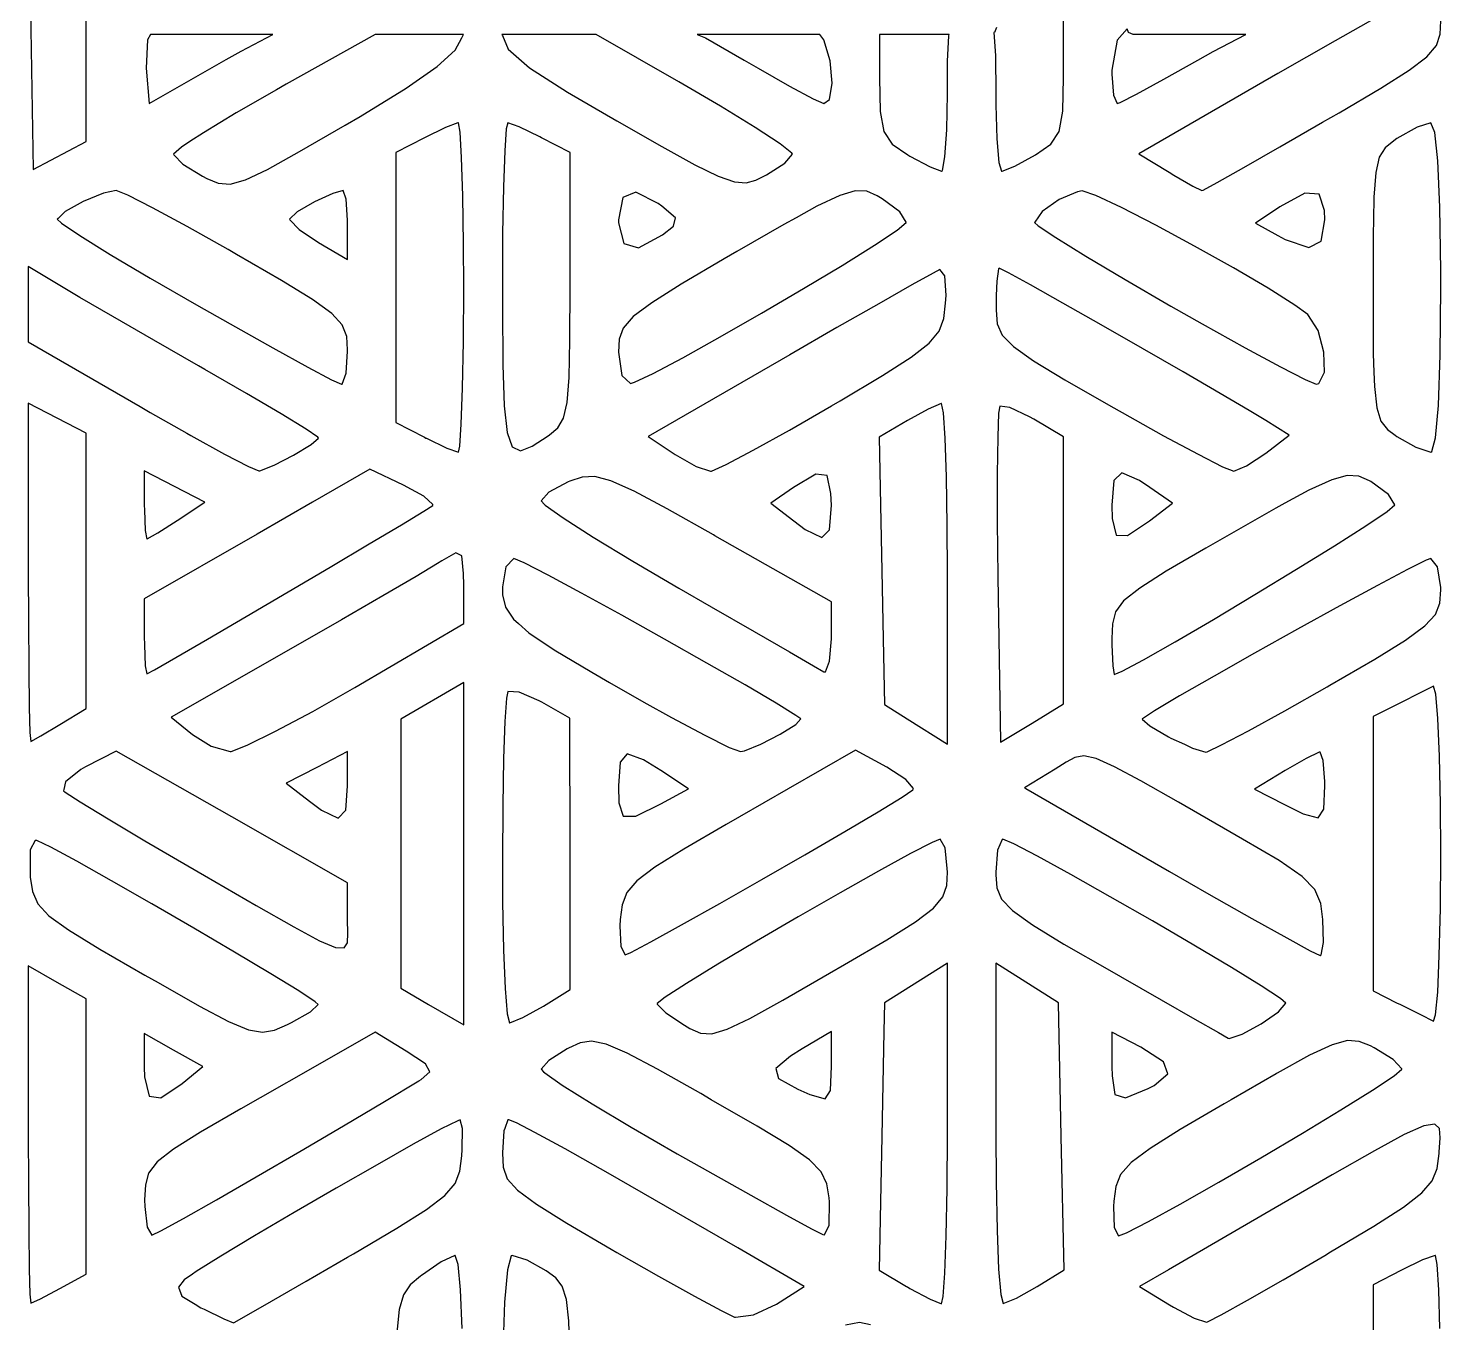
# Model space of a CAD drawing. Extents: x 19 to 403, y -177 to -75.
# Drawn here: x 165.23 to 177.72, y -131.05 to -119.61 of the extents above; entities that cross this region are included whole.
import ezdxf

# ---------------------------------------------------------------- set-up
doc = ezdxf.new("R2010")
doc.units = 0
doc.layers.add('BLACK', color=7, linetype='CONTINUOUS')

msp = doc.modelspace()

# ---------------------------------------------------------------- linework, layer by layer
at = {"layer": 'BLACK', "linetype": 'CONTINUOUS'}
for p, q in [((165.745, -120.61), (165.745, -118.163)), ((165.251, -119.442), (165.275, -120.857)), ((173.79, -119.602), (173.773, -119.644)), ((174.383, -120.042), (174.383, -119.504)), ((174.945, -119.614), (174.859, -119.714)), ((174.958, -119.644), (174.945, -119.614)), ((177.166, -119.503), (176.786, -119.718)), ((177.712, -119.66), (177.718, -119.541)), ((166.285, -119.711), (166.274, -119.961)), ((166.313, -119.662), (166.285, -119.711)), ((167.394, -119.662), (166.313, -119.662)), ((167.113, -119.809), (167.394, -119.662)), ((168.3, -119.662), (167.512, -120.103)), ((169.079, -119.662), (168.3, -119.662)), ((169.007, -119.802), (169.065, -119.692)), ((169.065, -119.692), (169.079, -119.662)), ((169.419, -119.662), (169.423, -119.671)), ((170.253, -119.662), (169.419, -119.662)), ((169.423, -119.671), (169.475, -119.792)), ((170.983, -120.081), (170.253, -119.662)), ((171.146, -119.662), (171.219, -119.694)), ((172.229, -119.662), (171.146, -119.662)), ((171.219, -119.694), (171.561, -119.889)), ((172.264, -119.71), (172.229, -119.662)), ((172.32, -119.896), (172.264, -119.71)), ((172.758, -119.662), (172.758, -120.045)), ((173.373, -119.662), (172.758, -119.662)), ((173.358, -119.9), (173.369, -119.674)), ((173.369, -119.674), (173.373, -119.662)), ((173.773, -119.644), (173.768, -119.646)), ((173.768, -119.646), (173.782, -119.849)), ((174.859, -119.714), (174.811, -119.979)), ((175, -119.662), (174.958, -119.644)), ((175.994, -119.662), (175, -119.662)), ((175.707, -119.812), (175.994, -119.662)), ((176.786, -119.718), (176.279, -120.008)), ((177.679, -119.76), (177.712, -119.66)), ((166.981, -119.884), (167.113, -119.809)), ((168.848, -119.946), (169.007, -119.802)), ((169.475, -119.792), (169.663, -119.959)), ((173.782, -119.849), (173.784, -120.188)), ((175.571, -119.889), (175.707, -119.812)), ((177.44, -119.979), (177.596, -119.86)), ((177.596, -119.86), (177.679, -119.76)), ((166.274, -119.961), (166.301, -120.272)), ((166.301, -120.272), (166.981, -119.884)), ((168.574, -120.137), (168.848, -119.946)), ((169.663, -119.959), (170, -120.174)), ((171.561, -119.889), (171.685, -119.962)), ((171.685, -119.962), (171.962, -120.121)), ((172.339, -120.093), (172.32, -119.896)), ((173.357, -120.188), (173.358, -119.9)), ((174.811, -119.979), (174.811, -120.014)), ((175.271, -120.059), (175.571, -119.889)), ((177.189, -120.137), (177.44, -119.979)), ((167.512, -120.103), (167.425, -120.151)), ((171.351, -120.297), (170.983, -120.081)), ((172.314, -120.237), (172.339, -120.093)), ((172.758, -120.045), (172.764, -120.343)), ((174.377, -120.341), (174.383, -120.042)), ((174.811, -120.014), (174.826, -120.199)), ((175.03, -120.191), (175.271, -120.059)), ((176.279, -120.008), (175.636, -120.38)), ((167.425, -120.151), (167.07, -120.356)), ((168.166, -120.387), (168.574, -120.137)), ((170, -120.174), (170.435, -120.426)), ((171.962, -120.121), (172.169, -120.231)), ((172.169, -120.231), (172.266, -120.273)), ((172.266, -120.273), (172.314, -120.237)), ((173.351, -120.506), (173.357, -120.188)), ((173.784, -120.188), (173.785, -120.285)), ((174.826, -120.199), (174.857, -120.274)), ((174.883, -120.265), (175.03, -120.191)), ((176.819, -120.354), (177.189, -120.137)), ((167.07, -120.356), (166.782, -120.531)), ((171.658, -120.485), (171.351, -120.297)), ((172.764, -120.343), (172.795, -120.521)), ((173.785, -120.285), (173.794, -120.584)), ((174.346, -120.52), (174.377, -120.341)), ((174.857, -120.274), (174.883, -120.265)), ((176.672, -120.439), (176.819, -120.354)), ((167.631, -120.698), (168.034, -120.464)), ((168.034, -120.464), (168.166, -120.387)), ((168.92, -120.486), (168.734, -120.575)), ((169.03, -120.445), (168.92, -120.486)), ((169.034, -120.445), (169.03, -120.445)), ((169.049, -120.526), (169.034, -120.445)), ((169.47, -120.445), (169.457, -120.496)), ((169.571, -120.48), (169.47, -120.445)), ((169.753, -120.567), (169.571, -120.48)), ((170.435, -120.426), (170.834, -120.654)), ((171.878, -120.629), (171.658, -120.485)), ((175.636, -120.38), (175.05, -120.719)), ((176.296, -120.656), (176.672, -120.439)), ((177.511, -120.483), (177.331, -120.583)), ((177.63, -120.445), (177.511, -120.483)), ((177.666, -120.529), (177.63, -120.445)), ((165.275, -120.857), (165.745, -120.61)), ((166.661, -120.61), (166.588, -120.658)), ((166.782, -120.531), (166.661, -120.61)), ((168.734, -120.575), (168.482, -120.706)), ((169.062, -120.75), (169.049, -120.526)), ((169.457, -120.496), (169.444, -120.692)), ((169.769, -120.575), (169.753, -120.567)), ((170.021, -120.706), (169.769, -120.575)), ((172.795, -120.521), (172.87, -120.632)), ((173.335, -120.745), (173.351, -120.506)), ((173.794, -120.584), (173.812, -120.794)), ((174.272, -120.631), (174.346, -120.52)), ((177.302, -120.602), (177.226, -120.664)), ((177.331, -120.583), (177.302, -120.602)), ((177.693, -120.779), (177.666, -120.529)), ((166.588, -120.658), (166.517, -120.721)), ((166.517, -120.721), (166.518, -120.727)), ((166.518, -120.727), (166.599, -120.81)), ((167.347, -120.856), (167.631, -120.698)), ((168.482, -120.706), (168.482, -123.092)), ((169.444, -120.692), (169.433, -121.01)), ((170.021, -121.89), (170.021, -120.706)), ((170.834, -120.654), (171.125, -120.814)), ((171.983, -120.711), (171.878, -120.629)), ((171.921, -120.799), (171.988, -120.72)), ((171.988, -120.72), (171.983, -120.711)), ((172.87, -120.632), (173.007, -120.726)), ((173.007, -120.726), (173.026, -120.737)), ((173.026, -120.737), (173.204, -120.833)), ((173.952, -120.826), (174.135, -120.726)), ((174.135, -120.726), (174.136, -120.725)), ((174.136, -120.725), (174.272, -120.631)), ((175.05, -120.719), (175.317, -120.881)), ((175.976, -120.838), (176.296, -120.656)), ((177.226, -120.664), (177.175, -120.748)), ((166.599, -120.81), (166.773, -120.916)), ((167.152, -120.948), (167.347, -120.856)), ((169.073, -121.09), (169.062, -120.75)), ((171.125, -120.814), (171.332, -120.914)), ((171.758, -120.904), (171.921, -120.799)), ((173.204, -120.833), (173.306, -120.872)), ((173.313, -120.866), (173.335, -120.745)), ((173.812, -120.794), (173.835, -120.872)), ((173.84, -120.872), (173.952, -120.826)), ((175.741, -120.971), (175.976, -120.838)), ((177.175, -120.748), (177.144, -120.883)), ((177.711, -121.188), (177.693, -120.779)), ((166.773, -120.916), (166.81, -120.935)), ((166.81, -120.935), (166.912, -120.977)), ((166.912, -120.977), (167.016, -120.985)), ((167.016, -120.985), (167.152, -120.948)), ((171.332, -120.914), (171.476, -120.964)), ((171.476, -120.964), (171.579, -120.973)), ((171.579, -120.973), (171.664, -120.951)), ((171.664, -120.951), (171.753, -120.907)), ((171.753, -120.907), (171.758, -120.904)), ((173.306, -120.872), (173.313, -120.866)), ((173.835, -120.872), (173.84, -120.872)), ((175.317, -120.881), (175.358, -120.906)), ((175.358, -120.906), (175.526, -121.004)), ((175.617, -121.038), (175.741, -120.971)), ((177.144, -120.883), (177.127, -121.1)), ((165.898, -121.066), (165.718, -121.138)), ((166.009, -121.043), (165.898, -121.066)), ((166.111, -121.084), (166.009, -121.043)), ((166.33, -121.195), (166.111, -121.084)), ((167.925, -121.067), (167.761, -121.143)), ((168.016, -121.043), (167.925, -121.067)), ((168.041, -121.119), (168.016, -121.043)), ((169.079, -121.517), (169.073, -121.09)), ((169.433, -121.01), (169.425, -121.422)), ((170.487, -121.103), (170.449, -121.3)), ((170.603, -121.055), (170.487, -121.103)), ((170.801, -121.156), (170.603, -121.055)), ((172.405, -121.085), (172.204, -121.181)), ((172.543, -121.044), (172.405, -121.085)), ((172.644, -121.048), (172.543, -121.044)), ((172.736, -121.088), (172.644, -121.048)), ((172.78, -121.114), (172.736, -121.088)), ((172.936, -121.229), (172.78, -121.114)), ((174.508, -121.052), (174.346, -121.121)), ((174.549, -121.046), (174.508, -121.052)), ((174.668, -121.086), (174.549, -121.046)), ((174.897, -121.193), (174.668, -121.086)), ((175.526, -121.004), (175.605, -121.043)), ((175.605, -121.043), (175.617, -121.038)), ((176.518, -121.066), (176.297, -121.186)), ((176.642, -121.074), (176.518, -121.066)), ((176.689, -121.217), (176.642, -121.074)), ((177.127, -121.1), (177.123, -121.3)), ((165.558, -121.227), (165.496, -121.289)), ((165.718, -121.138), (165.558, -121.227)), ((166.636, -121.36), (166.33, -121.195)), ((167.608, -121.231), (167.541, -121.295)), ((167.761, -121.143), (167.608, -121.231)), ((168.054, -121.305), (168.041, -121.119)), ((170.834, -121.18), (170.801, -121.156)), ((170.952, -121.283), (170.834, -121.18)), ((172.204, -121.181), (172.019, -121.283)), ((172.993, -121.321), (172.936, -121.229)), ((174.194, -121.228), (174.129, -121.321)), ((174.346, -121.121), (174.194, -121.228)), ((175.2, -121.349), (174.897, -121.193)), ((176.297, -121.186), (176.079, -121.329)), ((176.692, -121.3), (176.689, -121.217)), ((177.718, -121.75), (177.711, -121.188)), ((165.496, -121.289), (165.489, -121.296)), ((165.489, -121.296), (165.526, -121.33)), ((165.526, -121.33), (165.688, -121.439)), ((166.999, -121.564), (166.636, -121.36)), ((167.541, -121.295), (167.543, -121.302)), ((167.543, -121.302), (167.627, -121.385)), ((168.054, -121.348), (168.054, -121.305)), ((168.054, -121.652), (168.054, -121.348)), ((170.449, -121.3), (170.449, -121.326)), ((170.449, -121.326), (170.497, -121.511)), ((170.839, -121.434), (170.935, -121.357)), ((170.935, -121.357), (170.952, -121.283)), ((171.91, -121.343), (171.497, -121.582)), ((172.019, -121.283), (171.91, -121.343)), ((172.913, -121.393), (172.992, -121.325)), ((172.992, -121.325), (172.993, -121.321)), ((174.129, -121.321), (174.127, -121.324)), ((174.127, -121.324), (174.159, -121.354)), ((174.159, -121.354), (174.316, -121.458)), ((175.542, -121.533), (175.2, -121.349)), ((176.079, -121.329), (176.279, -121.44)), ((176.66, -121.49), (176.692, -121.3)), ((177.123, -121.3), (177.121, -121.429)), ((165.688, -121.439), (165.957, -121.606)), ((167.627, -121.385), (167.798, -121.5)), ((169.425, -121.422), (169.423, -121.899)), ((170.627, -121.547), (170.839, -121.434)), ((172.714, -121.524), (172.913, -121.393)), ((174.316, -121.458), (174.581, -121.622)), ((176.279, -121.44), (176.344, -121.475)), ((176.344, -121.475), (176.551, -121.546)), ((177.121, -121.429), (177.12, -121.899)), ((165.957, -121.606), (166.309, -121.815)), ((167.074, -121.607), (166.999, -121.564)), ((167.472, -121.837), (167.074, -121.607)), ((167.798, -121.5), (168.054, -121.652)), ((169.081, -121.899), (169.079, -121.517)), ((170.497, -121.511), (170.627, -121.547)), ((171.497, -121.582), (171.385, -121.646)), ((172.428, -121.703), (172.714, -121.524)), ((175.885, -121.725), (175.542, -121.533)), ((176.551, -121.546), (176.66, -121.49)), ((165.51, -121.882), (165.232, -121.714)), ((165.232, -121.714), (165.232, -122.379)), ((171.385, -121.646), (171.004, -121.87)), ((172.084, -121.909), (172.428, -121.703)), ((173.81, -121.733), (173.793, -121.842)), ((173.816, -121.728), (173.81, -121.733)), ((173.896, -121.768), (173.816, -121.728)), ((174.581, -121.622), (174.928, -121.828)), ((176.193, -121.906), (175.885, -121.725)), ((166.309, -121.815), (166.718, -122.052)), ((167.744, -122.004), (167.472, -121.837)), ((173.232, -121.771), (173.042, -121.876)), ((173.291, -121.74), (173.232, -121.771)), ((173.334, -121.795), (173.291, -121.74)), ((173.345, -121.968), (173.334, -121.795)), ((173.793, -121.842), (173.789, -121.968)), ((174.093, -121.876), (173.896, -121.768)), ((174.928, -121.828), (175.333, -122.063)), ((177.718, -121.899), (177.718, -121.75)), ((165.689, -121.987), (165.51, -121.882)), ((165.979, -122.155), (165.689, -121.987)), ((169.078, -122.376), (169.081, -121.899)), ((169.423, -121.899), (169.423, -122.07)), ((170.02, -122.363), (170.021, -121.89)), ((170.972, -121.89), (170.743, -122.034)), ((171.004, -121.87), (170.972, -121.89)), ((171.714, -122.126), (172.084, -121.909)), ((173.042, -121.876), (172.75, -122.042)), ((173.341, -122.038), (173.345, -121.968)), ((173.789, -121.968), (173.787, -122.048)), ((174.377, -122.036), (174.093, -121.876)), ((176.429, -122.055), (176.193, -121.906)), ((177.12, -121.899), (177.12, -122.061)), ((177.713, -122.495), (177.718, -121.899)), ((166.718, -122.052), (167.016, -122.221)), ((167.915, -122.128), (167.744, -122.004)), ((169.423, -122.07), (169.426, -122.581)), ((170.743, -122.034), (170.58, -122.156)), ((172.75, -122.042), (172.381, -122.252)), ((173.325, -122.174), (173.341, -122.038)), ((173.787, -122.048), (173.787, -122.1)), ((173.787, -122.1), (173.798, -122.219)), ((174.717, -122.229), (174.377, -122.036)), ((175.333, -122.063), (175.608, -122.22)), ((176.542, -122.138), (176.429, -122.055)), ((177.12, -122.061), (177.122, -122.484)), ((166.341, -122.364), (165.979, -122.155)), ((167.016, -122.221), (167.394, -122.433)), ((168.008, -122.23), (167.915, -122.128)), ((168.047, -122.331), (168.008, -122.23)), ((170.58, -122.156), (170.492, -122.257)), ((171.349, -122.335), (171.714, -122.126)), ((173.285, -122.284), (173.325, -122.174)), ((173.798, -122.219), (173.842, -122.319)), ((175.082, -122.438), (174.717, -122.229)), ((175.608, -122.22), (175.989, -122.432)), ((176.633, -122.278), (176.542, -122.138)), ((168.054, -122.451), (168.047, -122.331)), ((170.456, -122.356), (170.449, -122.471)), ((170.492, -122.257), (170.456, -122.356)), ((171.019, -122.519), (171.349, -122.335)), ((172.381, -122.252), (171.963, -122.493)), ((173.197, -122.39), (173.285, -122.284)), ((173.842, -122.319), (173.94, -122.421)), ((176.685, -122.469), (176.633, -122.278)), ((165.232, -122.379), (166.222, -122.951)), ((166.738, -122.591), (166.341, -122.364)), ((167.394, -122.433), (167.702, -122.602)), ((168.041, -122.657), (168.054, -122.462)), ((168.054, -122.462), (168.054, -122.451)), ((169.071, -122.787), (169.078, -122.376)), ((170.013, -122.695), (170.02, -122.363)), ((170.449, -122.471), (170.478, -122.675)), ((173.038, -122.514), (173.197, -122.39)), ((173.94, -122.421), (174.117, -122.546)), ((175.442, -122.645), (175.082, -122.438)), ((175.989, -122.432), (176.301, -122.601)), ((176.689, -122.647), (176.685, -122.469)), ((177.122, -122.484), (177.127, -122.647)), ((166.793, -122.623), (166.738, -122.591)), ((167.702, -122.602), (167.913, -122.714)), ((169.426, -122.581), (169.438, -122.945)), ((171.963, -122.493), (170.711, -123.216)), ((170.756, -122.658), (171.019, -122.519)), ((172.783, -122.676), (173.038, -122.514)), ((174.117, -122.546), (174.396, -122.714)), ((176.301, -122.601), (176.519, -122.713)), ((177.698, -122.94), (177.713, -122.495)), ((167.161, -122.835), (166.793, -122.623)), ((167.913, -122.714), (168.001, -122.754)), ((168.007, -122.752), (168.041, -122.657)), ((169.996, -122.915), (170.013, -122.695)), ((170.478, -122.675), (170.556, -122.746)), ((170.556, -122.746), (170.59, -122.736)), ((170.59, -122.736), (170.756, -122.658)), ((172.408, -122.899), (172.783, -122.676)), ((174.396, -122.714), (174.801, -122.946)), ((175.767, -122.834), (175.442, -122.645)), ((176.519, -122.713), (176.616, -122.754)), ((176.64, -122.748), (176.689, -122.647)), ((177.127, -122.647), (177.131, -122.775)), ((167.468, -123.016), (167.161, -122.835)), ((168.001, -122.754), (168.007, -122.752)), ((169.06, -123.105), (169.071, -122.787)), ((176.025, -122.986), (175.767, -122.834)), ((176.616, -122.754), (176.64, -122.748)), ((177.131, -122.775), (177.152, -122.963)), ((165.232, -122.921), (165.232, -124.419)), ((165.489, -123.053), (165.232, -122.921)), ((166.222, -122.951), (166.309, -123.002)), ((169.438, -122.945), (169.464, -123.181)), ((169.964, -123.053), (169.996, -122.915)), ((171.96, -123.158), (172.331, -122.945)), ((172.331, -122.945), (172.408, -122.899)), ((173.188, -122.973), (173.004, -123.073)), ((173.301, -122.925), (173.188, -122.973)), ((173.306, -122.925), (173.301, -122.925)), ((173.322, -123.006), (173.306, -122.925)), ((173.819, -122.947), (173.81, -123.01)), ((173.91, -122.96), (173.819, -122.947)), ((174.084, -123.043), (173.91, -122.96)), ((174.801, -122.946), (174.903, -123.004)), ((176.171, -123.074), (176.025, -122.986)), ((177.152, -122.963), (177.189, -123.08)), ((177.673, -123.226), (177.698, -122.94)), ((165.745, -123.186), (165.489, -123.053)), ((166.309, -123.002), (166.634, -123.186)), ((167.688, -123.151), (167.468, -123.016)), ((168.482, -123.092), (168.734, -123.222)), ((169.046, -123.301), (169.06, -123.105)), ((169.914, -123.138), (169.964, -123.053)), ((173.004, -123.073), (172.754, -123.221)), ((173.337, -123.231), (173.322, -123.006)), ((173.81, -123.01), (173.802, -123.219)), ((174.121, -123.063), (174.084, -123.043)), ((174.383, -123.218), (174.121, -123.063)), ((174.903, -123.004), (175.268, -123.208)), ((176.377, -123.203), (176.171, -123.074)), ((177.189, -123.08), (177.247, -123.153)), ((165.745, -124.402), (165.745, -123.186)), ((166.634, -123.186), (166.669, -123.206)), ((166.669, -123.206), (166.968, -123.371)), ((167.793, -123.222), (167.688, -123.151)), ((167.732, -123.287), (167.798, -123.229)), ((167.798, -123.229), (167.793, -123.222)), ((168.734, -123.222), (168.747, -123.229)), ((168.747, -123.229), (168.751, -123.231)), ((168.751, -123.231), (168.933, -123.317)), ((169.464, -123.181), (169.51, -123.306)), ((169.687, -123.302), (169.829, -123.209)), ((169.829, -123.209), (169.841, -123.201)), ((169.841, -123.201), (169.914, -123.138)), ((170.711, -123.216), (170.943, -123.369)), ((171.641, -123.337), (171.96, -123.158)), ((172.754, -123.221), (172.766, -123.823)), ((173.348, -123.572), (173.337, -123.231)), ((173.802, -123.219), (173.798, -123.549)), ((174.383, -125.579), (174.383, -123.218)), ((175.268, -123.208), (175.574, -123.372)), ((176.171, -123.362), (176.377, -123.203)), ((177.247, -123.153), (177.315, -123.203)), ((177.315, -123.203), (177.331, -123.214)), ((177.331, -123.214), (177.499, -123.309)), ((177.639, -123.348), (177.673, -123.226)), ((167.578, -123.38), (167.732, -123.287)), ((168.933, -123.317), (169.034, -123.353)), ((169.034, -123.353), (169.046, -123.301)), ((169.51, -123.306), (169.583, -123.341)), ((169.583, -123.341), (169.687, -123.302)), ((171.401, -123.463), (171.641, -123.337)), ((177.499, -123.309), (177.63, -123.353)), ((177.63, -123.353), (177.639, -123.348)), ((166.968, -123.371), (167.178, -123.481)), ((167.178, -123.481), (167.27, -123.52)), ((167.28, -123.519), (167.405, -123.47)), ((167.405, -123.47), (167.578, -123.38)), ((170.943, -123.369), (170.95, -123.374)), ((170.95, -123.374), (171.136, -123.479)), ((171.136, -123.479), (171.262, -123.523)), ((171.272, -123.521), (171.401, -123.463)), ((175.574, -123.372), (175.79, -123.482)), ((175.79, -123.482), (175.889, -123.522)), ((175.889, -123.522), (176.001, -123.475)), ((176.001, -123.475), (176.171, -123.362)), ((166.258, -123.519), (166.258, -123.821)), ((166.526, -123.658), (166.258, -123.519)), ((167.27, -123.52), (167.28, -123.519)), ((168.252, -123.505), (167.745, -123.796)), ((168.549, -123.646), (168.252, -123.505)), ((170.018, -123.611), (170.006, -123.616)), ((170.128, -123.574), (170.018, -123.611)), ((170.24, -123.569), (170.128, -123.574)), ((170.383, -123.607), (170.24, -123.569)), ((170.587, -123.698), (170.383, -123.607)), ((171.262, -123.523), (171.272, -123.521)), ((172.193, -123.547), (171.996, -123.665)), ((172.293, -123.561), (172.193, -123.547)), ((172.328, -123.719), (172.293, -123.561)), ((173.355, -124.002), (173.348, -123.572)), ((173.798, -123.549), (173.798, -123.969)), ((174.828, -123.604), (174.811, -123.823)), ((174.899, -123.536), (174.828, -123.604)), ((175.055, -123.604), (174.899, -123.536)), ((175.145, -123.665), (175.055, -123.604)), ((176.755, -123.598), (176.553, -123.691)), ((176.892, -123.559), (176.755, -123.598)), ((176.994, -123.566), (176.892, -123.559)), ((177.087, -123.607), (176.994, -123.566)), ((177.099, -123.614), (177.087, -123.607)), ((166.794, -123.796), (166.526, -123.658)), ((168.728, -123.744), (168.549, -123.646)), ((169.835, -123.707), (169.765, -123.784)), ((170.006, -123.616), (169.835, -123.707)), ((170.879, -123.854), (170.587, -123.698)), ((171.996, -123.665), (171.795, -123.805)), ((172.331, -123.823), (172.328, -123.719)), ((175.346, -123.805), (175.145, -123.665)), ((176.553, -123.691), (176.341, -123.805)), ((177.255, -123.728), (177.099, -123.614)), ((177.313, -123.819), (177.255, -123.728)), ((166.258, -123.821), (166.259, -123.862)), ((166.548, -123.959), (166.794, -123.796)), ((167.745, -123.796), (167.255, -124.077)), ((168.809, -123.815), (168.728, -123.744)), ((168.728, -123.876), (168.807, -123.826)), ((168.807, -123.826), (168.809, -123.815)), ((169.765, -123.784), (169.794, -123.815)), ((169.794, -123.815), (169.8, -123.821)), ((169.8, -123.821), (169.96, -123.934)), ((171.289, -124.085), (170.879, -123.854)), ((171.795, -123.805), (171.999, -123.962)), ((172.314, -124.04), (172.331, -123.823)), ((172.766, -123.823), (172.777, -124.402)), ((174.811, -123.823), (174.813, -123.94)), ((175.142, -123.962), (175.346, -123.805)), ((176.26, -123.85), (175.847, -124.084)), ((176.341, -123.805), (176.26, -123.85)), ((177.244, -123.877), (177.313, -123.819)), ((166.259, -123.862), (166.266, -124.047)), ((166.377, -124.068), (166.548, -123.959)), ((168.531, -123.995), (168.728, -123.876)), ((169.96, -123.934), (170.227, -124.104)), ((171.999, -123.962), (172.099, -124.036)), ((173.798, -123.969), (173.804, -124.452)), ((174.813, -123.94), (174.849, -124.088)), ((174.949, -124.091), (175.142, -123.962)), ((177.055, -124.004), (177.244, -123.877)), ((167.255, -124.077), (166.258, -124.65)), ((166.266, -124.047), (166.28, -124.122)), ((166.284, -124.121), (166.377, -124.068)), ((168.245, -124.165), (168.531, -123.995)), ((170.227, -124.104), (170.576, -124.317)), ((171.301, -124.092), (171.289, -124.085)), ((172.331, -124.677), (171.301, -124.092)), ((172.099, -124.036), (172.247, -124.107)), ((172.247, -124.107), (172.314, -124.04)), ((173.357, -124.43), (173.355, -124.002)), ((174.849, -124.088), (174.949, -124.091)), ((175.847, -124.084), (175.641, -124.203)), ((176.778, -124.18), (177.055, -124.004)), ((166.28, -124.122), (166.284, -124.121)), ((167.901, -124.369), (168.245, -124.165)), ((175.641, -124.203), (175.291, -124.406)), ((176.442, -124.389), (176.778, -124.18)), ((168.85, -124.338), (168.66, -124.452)), ((168.888, -124.314), (168.85, -124.338)), ((169.011, -124.244), (168.888, -124.314)), ((169.066, -124.27), (169.011, -124.244)), ((169.08, -124.425), (169.066, -124.27)), ((169.523, -124.293), (169.453, -124.367)), ((169.616, -124.333), (169.523, -124.293)), ((169.827, -124.442), (169.616, -124.333)), ((170.576, -124.317), (170.984, -124.556)), ((177.59, -124.308), (177.425, -124.391)), ((177.629, -124.293), (177.59, -124.308)), ((177.69, -124.368), (177.629, -124.293)), ((165.232, -124.419), (165.233, -124.842)), ((165.745, -125.619), (165.745, -124.402)), ((167.529, -124.589), (167.901, -124.369)), ((168.66, -124.452), (168.366, -124.624)), ((169.081, -124.529), (169.08, -124.425)), ((169.453, -124.367), (169.423, -124.544)), ((170.124, -124.601), (169.827, -124.442)), ((172.777, -124.402), (172.789, -125.004)), ((173.357, -125.935), (173.357, -124.43)), ((173.804, -124.452), (173.827, -125.917)), ((175.291, -124.406), (175.057, -124.555)), ((176.075, -124.611), (176.442, -124.389)), ((177.425, -124.391), (177.16, -124.532)), ((177.718, -124.55), (177.69, -124.368)), ((167.157, -124.807), (167.529, -124.589)), ((169.081, -124.869), (169.081, -124.529)), ((169.423, -124.544), (169.425, -124.614)), ((170.478, -124.795), (170.124, -124.601)), ((170.984, -124.556), (171.27, -124.721)), ((175.057, -124.555), (174.915, -124.668)), ((177.16, -124.532), (176.826, -124.713)), ((177.71, -124.688), (177.718, -124.571)), ((177.718, -124.571), (177.718, -124.55)), ((166.258, -124.65), (166.258, -124.985)), ((168.366, -124.624), (168, -124.835)), ((169.425, -124.614), (169.451, -124.724)), ((169.451, -124.724), (169.521, -124.83)), ((171.27, -124.721), (171.65, -124.939)), ((172.331, -125.004), (172.331, -124.677)), ((174.915, -124.668), (174.842, -124.766)), ((175.708, -124.831), (176.075, -124.611)), ((176.826, -124.713), (176.453, -124.918)), ((177.671, -124.787), (177.71, -124.688)), ((165.233, -124.842), (165.236, -125.271)), ((166.817, -125.006), (167.157, -124.807)), ((168, -124.835), (167.595, -125.067)), ((169.521, -124.83), (169.566, -124.869)), ((170.857, -125.006), (170.478, -124.795)), ((174.842, -124.766), (174.815, -124.87)), ((175.37, -125.029), (175.708, -124.831)), ((177.578, -124.889), (177.671, -124.787)), ((168.119, -125.432), (169.081, -124.869)), ((169.566, -124.869), (169.658, -124.95)), ((169.658, -124.95), (169.881, -125.1)), ((171.65, -124.939), (171.96, -125.118)), ((174.815, -124.87), (174.811, -124.999)), ((176.453, -124.918), (176.073, -125.13)), ((177.407, -125.014), (177.578, -124.889)), ((166.258, -124.985), (166.259, -125.056)), ((166.259, -125.056), (166.266, -125.242)), ((167.595, -125.067), (166.494, -125.694)), ((166.537, -125.168), (166.817, -125.006)), ((169.881, -125.1), (170.213, -125.299)), ((171.231, -125.217), (170.857, -125.006)), ((172.316, -125.202), (172.331, -125.004)), ((172.789, -125.004), (172.801, -125.583)), ((174.811, -124.999), (174.811, -125.057)), ((174.811, -125.057), (174.818, -125.243)), ((175.091, -125.188), (175.37, -125.029)), ((177.134, -125.182), (177.407, -125.014)), ((166.348, -125.276), (166.537, -125.168)), ((171.57, -125.411), (171.231, -125.217)), ((171.96, -125.118), (172.174, -125.241)), ((172.28, -125.294), (172.316, -125.202)), ((174.901, -125.289), (175.091, -125.188)), ((176.073, -125.13), (175.715, -125.333)), ((176.737, -125.413), (177.134, -125.182)), ((165.236, -125.271), (165.241, -125.61)), ((166.266, -125.242), (166.28, -125.313)), ((166.28, -125.313), (166.348, -125.276)), ((170.213, -125.299), (170.371, -125.389)), ((172.174, -125.241), (172.266, -125.294)), ((172.266, -125.294), (172.28, -125.294)), ((174.818, -125.243), (174.832, -125.318)), ((174.832, -125.318), (174.901, -125.289)), ((175.715, -125.333), (175.41, -125.508)), ((167.747, -125.644), (168.119, -125.432)), ((169.081, -125.389), (168.525, -125.714)), ((169.081, -128.414), (169.081, -125.389)), ((169.472, -125.47), (169.46, -125.529)), ((169.571, -125.474), (169.472, -125.47)), ((169.749, -125.55), (169.571, -125.474)), ((170.371, -125.389), (170.673, -125.562)), ((171.842, -125.571), (171.57, -125.411)), ((176.34, -125.638), (176.713, -125.426)), ((176.713, -125.426), (176.737, -125.413)), ((177.542, -125.478), (177.355, -125.571)), ((177.654, -125.422), (177.542, -125.478)), ((177.675, -125.493), (177.654, -125.422)), ((169.46, -125.529), (169.445, -125.735)), ((169.771, -125.563), (169.749, -125.55)), ((170.02, -125.704), (169.771, -125.563)), ((170.673, -125.562), (170.918, -125.698)), ((172.018, -125.68), (171.842, -125.571)), ((172.801, -125.583), (173.001, -125.71)), ((174.105, -125.748), (174.383, -125.579)), ((175.29, -125.579), (175.188, -125.639)), ((175.41, -125.508), (175.29, -125.579)), ((177.355, -125.571), (177.12, -125.689)), ((177.693, -125.708), (177.675, -125.493)), ((165.241, -125.61), (165.247, -125.832)), ((165.51, -125.761), (165.745, -125.619)), ((166.494, -125.694), (166.685, -125.849)), ((167.419, -125.82), (167.747, -125.644)), ((168.525, -125.714), (168.525, -128.089)), ((170.021, -126.903), (170.02, -125.704)), ((170.918, -125.698), (171.212, -125.855)), ((172.017, -125.76), (172.06, -125.71)), ((172.06, -125.71), (172.018, -125.68)), ((173.001, -125.71), (173.357, -125.935)), ((175.081, -125.71), (175.079, -125.714)), ((175.079, -125.714), (175.146, -125.773)), ((175.188, -125.639), (175.081, -125.71)), ((176.019, -125.815), (176.34, -125.638)), ((177.12, -125.689), (177.12, -128.114)), ((177.707, -126.041), (177.693, -125.708)), ((165.247, -125.832), (165.254, -125.91)), ((165.342, -125.861), (165.51, -125.761)), ((166.685, -125.849), (166.849, -125.952)), ((167.168, -125.944), (167.419, -125.82)), ((169.445, -125.735), (169.433, -126.062)), ((171.212, -125.855), (171.427, -125.962)), ((171.708, -125.935), (171.879, -125.846)), ((171.879, -125.846), (172.017, -125.76)), ((173.827, -125.917), (174.105, -125.748)), ((175.146, -125.773), (175.312, -125.869)), ((175.78, -125.941), (176.019, -125.815)), ((165.254, -125.91), (165.255, -125.91)), ((165.255, -125.91), (165.342, -125.861)), ((166.849, -125.952), (167.016, -125.999)), ((167.026, -125.998), (167.168, -125.944)), ((171.427, -125.962), (171.528, -126)), ((171.564, -125.993), (171.708, -125.935)), ((175.312, -125.869), (175.332, -125.88)), ((175.332, -125.88), (175.453, -125.935)), ((175.453, -125.935), (175.524, -125.968)), ((175.524, -125.968), (175.64, -126.004)), ((175.652, -126.001), (175.78, -125.941)), ((166.009, -125.996), (165.739, -126.135)), ((167.031, -126.577), (166.009, -125.996)), ((167.016, -125.999), (167.026, -125.998)), ((168.054, -125.999), (167.783, -126.14)), ((168.054, -126.301), (168.054, -125.999)), ((169.433, -126.062), (169.426, -126.48)), ((170.463, -126.093), (170.449, -126.303)), ((170.526, -126.019), (170.463, -126.093)), ((170.67, -126.071), (170.526, -126.019)), ((170.823, -126.167), (170.67, -126.071)), ((171.528, -126), (171.564, -125.993)), ((172.544, -125.988), (171.95, -126.329)), ((172.823, -126.138), (172.544, -125.988)), ((174.407, -126.093), (174.311, -126.154)), ((174.483, -126.051), (174.407, -126.093)), ((174.564, -126.038), (174.483, -126.051)), ((174.673, -126.062), (174.564, -126.038)), ((174.833, -126.133), (174.673, -126.062)), ((175.64, -126.004), (175.652, -126.001)), ((176.528, -126.06), (176.342, -126.167)), ((176.642, -126.006), (176.528, -126.06)), ((176.651, -126.004), (176.642, -126.006)), ((176.678, -126.079), (176.651, -126.004)), ((176.692, -126.264), (176.678, -126.079)), ((177.716, -126.466), (177.707, -126.041)), ((165.697, -126.159), (165.56, -126.266)), ((165.739, -126.135), (165.697, -126.159)), ((167.783, -126.14), (167.512, -126.28)), ((171.069, -126.329), (170.823, -126.167)), ((172.99, -126.246), (172.823, -126.138)), ((174.311, -126.154), (174.039, -126.32)), ((175.068, -126.258), (174.833, -126.133)), ((176.342, -126.167), (176.073, -126.331)), ((165.546, -126.334), (165.543, -126.345)), ((165.543, -126.345), (165.557, -126.357)), ((165.56, -126.266), (165.546, -126.334)), ((165.557, -126.357), (165.692, -126.444)), ((167.512, -126.28), (167.719, -126.439)), ((168.039, -126.518), (168.054, -126.301)), ((170.449, -126.303), (170.453, -126.451)), ((170.823, -126.462), (171.069, -126.329)), ((171.95, -126.329), (171.518, -126.577)), ((172.957, -126.402), (173.052, -126.337)), ((173.056, -126.326), (172.99, -126.246)), ((173.052, -126.337), (173.056, -126.326)), ((174.039, -126.32), (174.05, -126.326)), ((174.05, -126.326), (175.321, -127.06)), ((175.4, -126.447), (175.068, -126.258)), ((176.073, -126.331), (176.336, -126.467)), ((176.684, -126.509), (176.692, -126.303)), ((176.692, -126.303), (176.692, -126.264)), ((165.692, -126.444), (165.938, -126.594)), ((167.719, -126.439), (167.825, -126.517)), ((169.426, -126.48), (169.423, -126.959)), ((170.453, -126.451), (170.492, -126.571)), ((170.603, -126.57), (170.823, -126.462)), ((172.746, -126.531), (172.957, -126.402)), ((175.854, -126.709), (175.4, -126.447)), ((176.336, -126.467), (176.502, -126.55)), ((177.718, -126.902), (177.716, -126.466)), ((165.938, -126.594), (166.264, -126.788)), ((168.053, -127.158), (167.031, -126.577)), ((167.825, -126.517), (167.972, -126.587)), ((167.972, -126.587), (168.039, -126.518)), ((170.492, -126.571), (170.603, -126.57)), ((171.518, -126.577), (171.402, -126.644)), ((172.449, -126.707), (172.746, -126.531)), ((176.502, -126.55), (176.635, -126.586)), ((176.635, -126.586), (176.684, -126.509)), ((171.402, -126.644), (171.027, -126.862)), ((172.096, -126.912), (172.449, -126.707)), ((175.965, -126.773), (175.854, -126.709)), ((165.294, -126.784), (165.25, -126.869)), ((165.308, -126.786), (165.294, -126.784)), ((165.431, -126.845), (165.308, -126.786)), ((165.661, -126.969), (165.431, -126.845)), ((166.264, -126.788), (166.643, -127.009)), ((173.223, -126.802), (173.03, -126.901)), ((173.294, -126.773), (173.223, -126.802)), ((173.336, -126.849), (173.294, -126.773)), ((173.356, -127.033), (173.336, -126.849)), ((173.84, -126.775), (173.8, -126.871)), ((173.847, -126.773), (173.84, -126.775)), ((173.944, -126.814), (173.847, -126.773)), ((174.154, -126.924), (173.944, -126.814)), ((176.289, -126.963), (175.965, -126.773)), ((165.25, -126.869), (165.248, -127.025)), ((165.968, -127.141), (165.661, -126.969)), ((169.423, -126.959), (169.425, -127.328)), ((170.021, -128.102), (170.021, -126.903)), ((171.027, -126.862), (170.771, -127.021)), ((171.718, -127.129), (172.096, -126.912)), ((173.03, -126.901), (172.749, -127.055)), ((173.8, -126.871), (173.784, -127.065)), ((174.449, -127.085), (174.154, -126.924)), ((176.492, -127.102), (176.289, -126.963)), ((177.715, -127.386), (177.718, -126.902)), ((165.248, -127.025), (165.248, -127.082)), ((165.248, -127.082), (165.25, -127.108)), ((166.643, -127.009), (166.791, -127.095)), ((166.791, -127.095), (167.248, -127.36)), ((170.771, -127.021), (170.611, -127.143)), ((172.749, -127.055), (172.408, -127.247)), ((173.351, -127.184), (173.357, -127.065)), ((173.357, -127.065), (173.356, -127.033)), ((173.784, -127.065), (173.784, -127.066)), ((173.784, -127.066), (173.784, -127.088)), ((173.784, -127.088), (173.794, -127.204)), ((174.797, -127.282), (174.449, -127.085)), ((175.321, -127.06), (175.668, -127.259)), ((176.605, -127.218), (176.492, -127.102)), ((165.25, -127.108), (165.269, -127.237)), ((166.323, -127.344), (165.968, -127.141)), ((168.054, -127.482), (168.053, -127.158)), ((170.611, -127.143), (170.523, -127.246)), ((171.345, -127.342), (171.718, -127.129)), ((173.317, -127.284), (173.351, -127.184)), ((173.794, -127.204), (173.835, -127.303)), ((176.657, -127.341), (176.605, -127.218)), ((165.269, -127.237), (165.316, -127.344)), ((165.316, -127.344), (165.414, -127.45)), ((166.695, -127.56), (166.323, -127.344)), ((169.425, -127.328), (169.434, -127.754)), ((170.482, -127.353), (170.465, -127.482)), ((170.523, -127.246), (170.482, -127.353)), ((171.007, -127.531), (171.345, -127.342)), ((172.408, -127.247), (172.038, -127.46)), ((173.233, -127.384), (173.317, -127.284)), ((173.835, -127.303), (173.932, -127.405)), ((175.169, -127.496), (174.797, -127.282)), ((175.668, -127.259), (176.048, -127.475)), ((176.676, -127.483), (176.657, -127.341)), ((165.414, -127.45), (165.589, -127.576)), ((167.248, -127.36), (167.579, -127.549)), ((168.057, -127.604), (168.054, -127.482)), ((170.465, -127.482), (170.462, -127.539)), ((172.038, -127.46), (171.669, -127.676)), ((173.075, -127.504), (173.233, -127.384)), ((173.932, -127.405), (174.108, -127.531)), ((176.048, -127.475), (176.356, -127.646)), ((177.705, -127.802), (177.715, -127.386)), ((165.589, -127.576), (165.864, -127.744)), ((167.056, -127.772), (166.695, -127.56)), ((167.579, -127.549), (167.806, -127.671)), ((168.054, -127.69), (168.057, -127.604)), ((170.462, -127.539), (170.47, -127.723)), ((170.735, -127.681), (171.007, -127.531)), ((172.821, -127.663), (173.075, -127.504)), ((174.108, -127.531), (174.386, -127.7)), ((175.536, -127.71), (175.169, -127.496)), ((176.681, -127.687), (176.676, -127.483)), ((167.806, -127.671), (167.948, -127.73)), ((167.948, -127.73), (168.024, -127.735)), ((168.024, -127.735), (168.054, -127.69)), ((170.47, -127.723), (170.508, -127.795)), ((170.558, -127.774), (170.735, -127.681)), ((171.669, -127.676), (171.329, -127.878)), ((172.448, -127.882), (172.821, -127.663)), ((174.386, -127.7), (174.789, -127.932)), ((175.867, -127.907), (175.536, -127.71)), ((176.356, -127.646), (176.565, -127.759)), ((176.661, -127.795), (176.681, -127.687)), ((165.864, -127.744), (166.263, -127.974)), ((167.375, -127.962), (167.056, -127.772)), ((169.434, -127.754), (169.448, -128.093)), ((170.508, -127.795), (170.558, -127.774)), ((176.565, -127.759), (176.652, -127.8)), ((176.652, -127.8), (176.661, -127.795)), ((177.691, -128.124), (177.705, -127.802)), ((165.488, -128.039), (165.232, -127.893)), ((165.232, -127.893), (165.232, -129.386)), ((166.263, -127.974), (166.379, -128.041)), ((167.623, -128.114), (167.375, -127.962)), ((171.329, -127.878), (171.05, -128.049)), ((171.903, -128.196), (172.315, -127.959)), ((172.315, -127.959), (172.448, -127.882)), ((173.357, -127.868), (172.801, -128.22)), ((173.357, -129.373), (173.357, -127.868)), ((174.34, -128.22), (173.784, -127.868)), ((173.784, -127.868), (173.784, -129.373)), ((174.789, -127.932), (174.887, -127.988)), ((176.132, -128.07), (175.867, -127.907)), ((165.744, -128.185), (165.488, -128.039)), ((166.379, -128.041), (166.746, -128.249)), ((168.525, -128.089), (168.771, -128.233)), ((169.448, -128.093), (169.466, -128.316)), ((169.786, -128.248), (170.021, -128.102)), ((170.967, -128.102), (170.861, -128.17)), ((171.05, -128.049), (170.967, -128.102)), ((174.887, -127.988), (175.248, -128.194)), ((176.302, -128.181), (176.132, -128.07)), ((165.745, -129.401), (165.744, -128.185)), ((167.769, -128.21), (167.623, -128.114)), ((167.796, -128.233), (167.769, -128.21)), ((170.861, -128.17), (170.791, -128.226)), ((170.791, -128.226), (170.792, -128.23)), ((170.792, -128.23), (170.867, -128.307)), ((171.611, -128.357), (171.903, -128.196)), ((172.801, -128.22), (172.796, -128.474)), ((174.364, -129.4), (174.34, -128.22)), ((175.248, -128.194), (175.545, -128.364)), ((176.284, -128.298), (176.35, -128.222)), ((176.35, -128.222), (176.302, -128.181)), ((177.12, -128.114), (177.334, -128.222)), ((177.334, -128.222), (177.355, -128.232)), ((177.673, -128.325), (177.691, -128.124)), ((166.746, -128.249), (167.003, -128.384)), ((167.559, -128.394), (167.728, -128.298)), ((167.728, -128.298), (167.796, -128.233)), ((168.771, -128.233), (169.081, -128.414)), ((169.466, -128.316), (169.487, -128.396)), ((169.489, -128.396), (169.605, -128.35)), ((169.605, -128.35), (169.786, -128.248)), ((170.867, -128.307), (171.032, -128.418)), ((176.132, -128.404), (176.284, -128.298)), ((177.355, -128.232), (177.538, -128.324)), ((177.538, -128.324), (177.654, -128.381)), ((177.654, -128.381), (177.673, -128.325)), ((167.003, -128.384), (167.179, -128.458)), ((167.179, -128.458), (167.304, -128.48)), ((167.304, -128.48), (167.41, -128.461)), ((167.41, -128.461), (167.525, -128.411)), ((167.525, -128.411), (167.559, -128.394)), ((168.3, -128.48), (167.767, -128.783)), ((168.573, -128.646), (168.3, -128.48)), ((169.487, -128.396), (169.489, -128.396)), ((171.032, -128.418), (171.081, -128.446)), ((171.081, -128.446), (171.174, -128.487)), ((171.275, -128.493), (171.411, -128.453)), ((171.411, -128.453), (171.611, -128.357)), ((172.331, -128.474), (172.074, -128.626)), ((172.331, -128.778), (172.331, -128.474)), ((172.796, -128.474), (172.777, -129.401)), ((175.067, -128.612), (174.811, -128.48)), ((174.811, -128.48), (174.811, -128.781)), ((175.545, -128.364), (175.752, -128.482)), ((175.964, -128.496), (176.132, -128.404)), ((166.258, -128.492), (166.258, -128.787)), ((166.517, -128.638), (166.258, -128.492)), ((170.111, -128.573), (170.008, -128.619)), ((170.212, -128.558), (170.111, -128.573)), ((170.341, -128.585), (170.212, -128.558)), ((170.525, -128.664), (170.341, -128.585)), ((171.174, -128.487), (171.275, -128.493)), ((175.752, -128.482), (175.839, -128.531)), ((175.839, -128.531), (175.849, -128.534)), ((175.849, -128.534), (175.964, -128.496)), ((176.757, -128.591), (176.559, -128.683)), ((176.893, -128.553), (176.757, -128.591)), ((176.997, -128.56), (176.893, -128.553)), ((177.098, -128.601), (176.997, -128.56)), ((177.128, -128.616), (177.098, -128.601)), ((166.775, -128.783), (166.517, -128.638)), ((168.743, -128.758), (168.573, -128.646)), ((169.833, -128.729), (169.766, -128.807)), ((169.997, -128.625), (169.833, -128.729)), ((170.008, -128.619), (169.997, -128.625)), ((170.793, -128.807), (170.525, -128.664)), ((171.969, -128.691), (171.841, -128.801)), ((172.074, -128.626), (171.969, -128.691)), ((175.268, -128.74), (175.067, -128.612)), ((176.559, -128.683), (176.272, -128.841)), ((177.298, -128.721), (177.128, -128.616)), ((177.374, -128.803), (177.298, -128.721)), ((166.258, -128.787), (166.261, -128.875)), ((166.593, -128.933), (166.775, -128.783)), ((167.767, -128.783), (167.282, -129.059)), ((168.704, -128.898), (168.781, -128.829)), ((168.781, -128.829), (168.743, -128.758)), ((169.766, -128.807), (169.787, -128.829)), ((169.787, -128.829), (169.797, -128.839)), ((169.797, -128.839), (169.953, -128.946)), ((171.176, -129.022), (170.793, -128.807)), ((171.841, -128.801), (171.865, -128.888)), ((172.324, -128.994), (172.331, -128.778)), ((174.811, -128.781), (174.812, -128.864)), ((175.186, -128.95), (175.306, -128.846)), ((175.306, -128.846), (175.268, -128.74)), ((176.264, -128.846), (175.866, -129.076)), ((176.272, -128.841), (176.264, -128.846)), ((177.305, -128.866), (177.375, -128.807)), ((177.375, -128.807), (177.374, -128.803)), ((166.261, -128.875), (166.3, -129.044)), ((166.404, -129.06), (166.593, -128.933)), ((168.38, -129.093), (168.685, -128.909)), ((168.685, -128.909), (168.704, -128.898)), ((169.953, -128.946), (170.217, -129.112)), ((171.865, -128.888), (172.035, -128.983)), ((174.812, -128.864), (174.838, -129.03)), ((174.931, -129.06), (175.131, -128.978)), ((175.131, -128.978), (175.186, -128.95)), ((177.115, -128.991), (177.305, -128.866)), ((166.3, -129.044), (166.404, -129.06)), ((167.282, -129.059), (167.11, -129.157)), ((168.019, -129.307), (168.38, -129.093)), ((171.269, -129.076), (171.176, -129.022)), ((171.676, -129.31), (171.269, -129.076)), ((172.035, -128.983), (172.142, -129.031)), ((172.142, -129.031), (172.275, -129.068)), ((172.275, -129.068), (172.324, -128.994)), ((174.838, -129.03), (174.931, -129.06)), ((175.866, -129.076), (175.803, -129.112)), ((176.836, -129.165), (177.115, -128.991)), ((167.11, -129.157), (166.755, -129.363)), ((170.217, -129.112), (170.563, -129.319)), ((175.803, -129.112), (175.416, -129.34)), ((176.496, -129.37), (176.836, -129.165)), ((167.632, -129.534), (168.019, -129.307)), ((168.883, -129.334), (168.635, -129.47)), ((169.028, -129.261), (168.883, -129.334)), ((169.051, -129.254), (169.028, -129.261)), ((169.07, -129.329), (169.051, -129.254)), ((169.069, -129.515), (169.07, -129.329)), ((169.437, -129.351), (169.423, -129.546)), ((169.445, -129.329), (169.437, -129.351)), ((169.472, -129.255), (169.445, -129.329)), ((169.479, -129.254), (169.472, -129.255)), ((169.548, -129.28), (169.479, -129.254)), ((169.71, -129.364), (169.548, -129.28)), ((170.563, -129.319), (170.968, -129.553)), ((171.958, -129.48), (171.676, -129.31)), ((175.416, -129.34), (175.15, -129.506)), ((177.567, -129.308), (177.396, -129.384)), ((177.665, -129.292), (177.567, -129.308)), ((177.708, -129.329), (177.665, -129.292)), ((177.714, -129.413), (177.708, -129.329)), ((165.232, -129.386), (165.233, -129.803)), ((165.745, -130.616), (165.745, -129.401)), ((166.755, -129.363), (166.516, -129.512)), ((168.635, -129.47), (168.316, -129.65)), ((169.977, -129.51), (169.71, -129.364)), ((172.777, -129.401), (172.766, -129.978)), ((173.354, -129.859), (173.357, -129.373)), ((173.784, -129.373), (173.787, -129.802)), ((174.388, -130.58), (174.364, -129.4)), ((176.127, -129.589), (176.496, -129.37)), ((177.396, -129.384), (177.133, -129.526)), ((177.704, -129.538), (177.714, -129.413)), ((166.516, -129.512), (166.371, -129.626)), ((167.248, -129.757), (167.632, -129.534)), ((169.047, -129.706), (169.064, -129.573)), ((169.064, -129.573), (169.069, -129.515)), ((169.423, -129.546), (169.423, -129.549)), ((169.423, -129.549), (169.43, -129.672)), ((170.358, -129.726), (169.977, -129.51)), ((170.968, -129.553), (171.235, -129.705)), ((172.138, -129.608), (171.958, -129.48)), ((175.15, -129.506), (174.982, -129.632)), ((175.756, -129.804), (176.127, -129.589)), ((177.133, -129.526), (176.759, -129.74)), ((177.686, -129.684), (177.703, -129.551)), ((177.703, -129.551), (177.704, -129.538)), ((166.296, -129.725), (166.267, -129.829)), ((166.371, -129.626), (166.296, -129.725)), ((168.316, -129.65), (167.955, -129.856)), ((169.006, -129.815), (169.047, -129.706)), ((169.43, -129.672), (169.466, -129.774)), ((170.865, -130.016), (170.358, -129.726)), ((171.235, -129.705), (171.618, -129.92)), ((172.242, -129.714), (172.138, -129.608)), ((172.291, -129.819), (172.242, -129.714)), ((174.982, -129.632), (174.888, -129.738)), ((177.643, -129.793), (177.686, -129.684)), ((165.233, -129.803), (165.236, -130.232)), ((166.267, -129.829), (166.261, -129.959)), ((166.895, -129.959), (167.248, -129.757)), ((168.915, -129.921), (169.006, -129.815)), ((169.466, -129.774), (169.556, -129.876)), ((172.312, -129.942), (172.291, -129.819)), ((173.787, -129.802), (173.796, -130.231)), ((174.845, -129.844), (174.827, -129.972)), ((174.888, -129.738), (174.845, -129.844)), ((175.416, -129.998), (175.756, -129.804)), ((176.759, -129.74), (176.255, -130.032)), ((177.552, -129.9), (177.643, -129.793)), ((166.261, -129.959), (166.262, -130.018)), ((166.604, -130.124), (166.895, -129.959)), ((167.955, -129.856), (167.584, -130.072)), ((168.751, -130.046), (168.915, -129.921)), ((169.556, -129.876), (169.724, -130)), ((171.618, -129.92), (171.934, -130.096)), ((172.315, -129.978), (172.312, -129.942)), ((172.313, -130.184), (172.315, -129.978)), ((172.766, -129.978), (172.754, -130.582)), ((173.346, -130.28), (173.354, -129.859)), ((174.827, -129.972), (174.824, -130.02)), ((177.388, -130.026), (177.552, -129.9)), ((166.262, -130.018), (166.282, -130.202)), ((167.584, -130.072), (167.233, -130.279)), ((168.49, -130.21), (168.751, -130.046)), ((169.724, -130), (169.992, -130.167)), ((171.505, -130.386), (170.865, -130.016)), ((171.934, -130.096), (172.156, -130.217)), ((174.824, -130.02), (174.831, -130.205)), ((175.134, -130.152), (175.416, -129.998)), ((176.255, -130.032), (175.31, -130.58)), ((177.126, -130.193), (177.388, -130.026)), ((166.282, -130.202), (166.323, -130.273)), ((166.403, -130.234), (166.604, -130.124)), ((168.107, -130.437), (168.49, -130.21)), ((169.992, -130.167), (170.385, -130.397)), ((172.156, -130.217), (172.256, -130.268)), ((172.27, -130.269), (172.313, -130.184)), ((174.831, -130.205), (174.87, -130.278)), ((174.94, -130.251), (175.134, -130.152)), ((176.744, -130.421), (177.126, -130.193)), ((165.236, -130.232), (165.241, -130.572)), ((166.323, -130.273), (166.403, -130.234)), ((167.233, -130.279), (166.933, -130.459)), ((172.256, -130.268), (172.27, -130.269)), ((173.335, -130.608), (173.346, -130.28)), ((173.796, -130.231), (173.81, -130.572)), ((174.87, -130.278), (174.94, -130.251)), ((166.933, -130.459), (166.716, -130.594)), ((167.69, -130.68), (168.054, -130.467)), ((168.054, -130.467), (168.107, -130.437)), ((169.002, -130.451), (168.882, -130.507)), ((169.007, -130.451), (169.002, -130.451)), ((169.031, -130.532), (169.007, -130.451)), ((169.502, -130.455), (169.468, -130.578)), ((169.511, -130.451), (169.502, -130.455)), ((169.642, -130.494), (169.511, -130.451)), ((170.385, -130.397), (170.436, -130.426)), ((170.436, -130.426), (170.804, -130.636)), ((172.091, -130.725), (171.505, -130.386)), ((176.325, -130.667), (176.692, -130.452)), ((176.692, -130.452), (176.744, -130.421)), ((177.668, -130.451), (177.558, -130.492)), ((177.671, -130.451), (177.668, -130.451)), ((177.687, -130.532), (177.671, -130.451)), ((165.241, -130.572), (165.247, -130.795)), ((166.716, -130.594), (166.683, -130.616)), ((168.882, -130.507), (168.707, -130.628)), ((169.052, -130.756), (169.031, -130.532)), ((169.468, -130.578), (169.443, -130.864)), ((169.811, -130.589), (169.642, -130.494)), ((169.895, -130.65), (169.811, -130.589)), ((172.754, -130.582), (172.995, -130.725)), ((173.81, -130.572), (173.828, -130.796)), ((174.15, -130.727), (174.388, -130.58)), ((175.31, -130.58), (175.055, -130.727)), ((177.372, -130.581), (177.12, -130.712)), ((177.558, -130.492), (177.372, -130.581)), ((177.7, -130.756), (177.687, -130.532)), ((165.51, -130.744), (165.745, -130.616)), ((166.611, -130.667), (166.56, -130.731)), ((166.683, -130.616), (166.611, -130.667)), ((167.383, -130.857), (167.69, -130.68)), ((168.608, -130.713), (168.548, -130.801)), ((168.699, -130.635), (168.608, -130.713)), ((168.707, -130.628), (168.699, -130.635)), ((169.953, -130.724), (169.895, -130.65)), ((169.99, -130.84), (169.953, -130.724)), ((170.804, -130.636), (171.121, -130.813)), ((171.847, -130.881), (172.091, -130.725)), ((172.995, -130.725), (173.004, -130.73)), ((173.32, -130.816), (173.335, -130.608)), ((173.968, -130.829), (174.15, -130.727)), ((175.055, -130.727), (175.32, -130.889)), ((176.01, -130.847), (176.325, -130.667)), ((177.12, -130.712), (177.12, -131.897)), ((165.247, -130.795), (165.254, -130.875)), ((165.254, -130.875), (165.34, -130.834)), ((165.34, -130.834), (165.51, -130.744)), ((166.56, -130.731), (166.59, -130.811)), ((166.59, -130.811), (166.707, -130.883)), ((168.548, -130.801), (168.51, -130.93)), ((169.068, -131.096), (169.052, -130.756)), ((170.01, -131.029), (169.99, -130.84)), ((171.121, -130.813), (171.356, -130.939)), ((173.004, -130.73), (173.025, -130.743)), ((173.025, -130.743), (173.205, -130.839)), ((173.205, -130.839), (173.306, -130.879)), ((173.306, -130.879), (173.32, -130.816)), ((173.828, -130.796), (173.849, -130.876)), ((173.851, -130.876), (173.968, -130.829)), ((175.777, -130.977), (176.01, -130.847)), ((177.71, -131.096), (177.7, -130.756)), ((165.254, -130.875), (165.254, -130.875)), ((166.707, -130.883), (166.757, -130.914)), ((166.757, -130.914), (166.786, -130.928)), ((166.786, -130.928), (166.96, -131.013)), ((167.161, -130.984), (167.383, -130.857)), ((168.51, -130.93), (168.491, -131.132)), ((169.443, -130.864), (169.428, -131.308)), ((171.356, -130.939), (171.475, -130.996)), ((171.483, -130.998), (171.644, -130.977)), ((171.644, -130.977), (171.847, -130.881)), ((173.849, -130.876), (173.851, -130.876)), ((175.32, -130.889), (175.355, -130.909)), ((175.355, -130.909), (175.539, -131.006)), ((175.656, -131.038), (175.777, -130.977)), ((166.96, -131.013), (167.045, -131.046)), ((167.045, -131.046), (167.051, -131.043)), ((167.051, -131.043), (167.161, -130.984)), ((170.019, -131.32), (170.01, -131.029)), ((171.475, -130.996), (171.483, -130.998)), ((172.58, -131.045), (172.457, -131.068)), ((172.678, -131.066), (172.58, -131.045)), ((175.539, -131.006), (175.647, -131.041)), ((175.647, -131.041), (175.656, -131.038))]:
    msp.add_line(p, q, dxfattribs=at)

doc.saveas('drawing.dxf')
